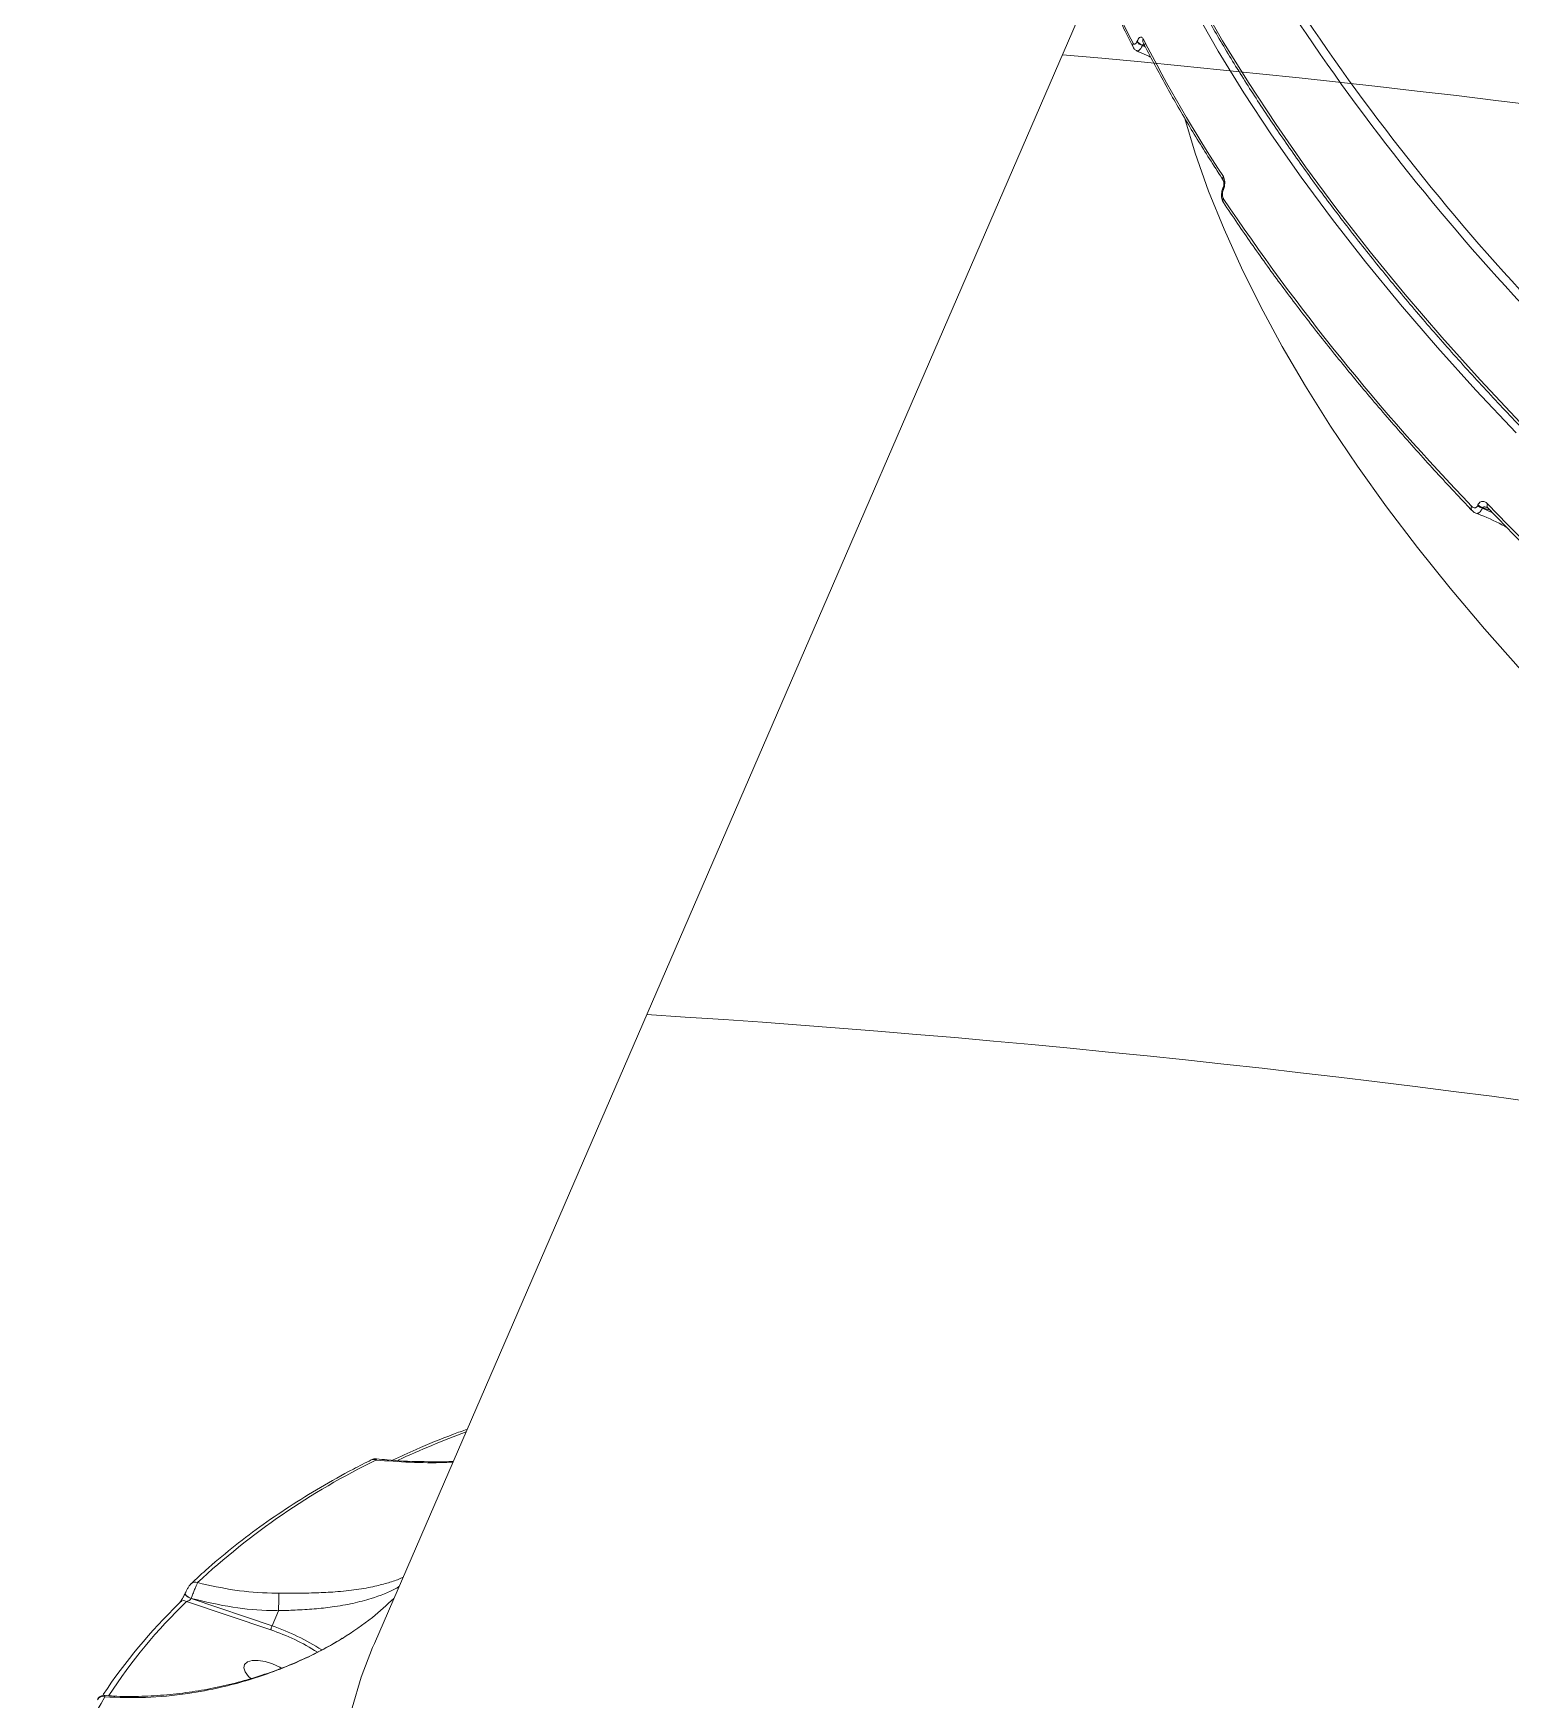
# Model space of a CAD drawing. Header units: millimetres. Extents: x -5550 to 7488, y -4093 to 4627.
# Drawn here: x -3384.8 to -3147.2, y 978.2 to 1246.2 of the extents above; entities that cross this region are included whole.
import ezdxf

# ---------------------------------------------------------------- set-up
doc = ezdxf.new("R2010")
doc.units = ezdxf.units.MM
doc.layers.add('DIKOM_ОБЪЕКТ', color=7, linetype='Continuous')

msp = doc.modelspace()

# ---------------------------------------------------------------- linework, layer by layer
at = {"layer": 'DIKOM_ОБЪЕКТ', "color": 7, "linetype": 'Continuous', "lineweight": 15}
for p, q in [((-3213.486, 1256.117), (-3329.938, 987.224)), ((-3207.265, 1244.911), (-3207.293, 1244.845)), ((-3206.407, 1244.214), (-3206.379, 1244.28)), ((-3205.921, 1243.963), (-3206.407, 1244.214)), ((-3206.379, 1244.28), (-3206.022, 1244.158)), ((-3193.439, 1221.344), (-3193.459, 1221.299)), ((-3193.401, 1221.01), (-3193.381, 1221.055)), ((-3152.436, 1170.326), (-3152.473, 1170.241)), ((-3151.721, 1169.789), (-3151.684, 1169.874)), ((-3150.079, 1169.037), (-3151.721, 1169.789)), ((-3151.684, 1169.874), (-3150.494, 1169.464)), ((-3360.338, 995.333), (-3360.35, 995.306)), ((-3360.338, 995.333), (-3360.292, 995.399)), ((-3359.431, 994.44), (-3359.419, 994.467)), ((-3346.402, 990.043), (-3359.431, 994.44)), ((-3360.149, 993.976), (-3346.583, 989.397)), ((-3345.347, 992.482), (-3346.402, 990.043)), ((-3345.347, 992.482), (-3345.345, 992.489))]:
    msp.add_line(p, q, dxfattribs=at)
at = {"layer": 'DIKOM_ОБЪЕКТ', "color": 7, "linetype": 'Continuous', "lineweight": 15, "flags": 128}
for points in [[(-3145.591, 1183.554), (-3152.058, 1190.436), (-3158.251, 1197.318), (-3164.164, 1204.193), (-3169.792, 1211.056), (-3175.13, 1217.901), (-3180.174, 1224.722), (-3184.921, 1231.513), (-3189.364, 1238.269), (-3193.502, 1244.983), (-3197.331, 1251.651)], [(-3198.046, 1250.001), (-3194.217, 1243.333), (-3190.079, 1236.618), (-3185.635, 1229.862), (-3180.889, 1223.071), (-3175.845, 1216.25), (-3170.506, 1209.405), (-3164.878, 1202.543), (-3158.966, 1195.667), (-3152.773, 1188.786), (-3146.306, 1181.903)], [(-3199.607, 1232.465), (-3197.902, 1226.886), (-3195.755, 1220.813), (-3193.283, 1214.666), (-3190.49, 1208.45), (-3187.377, 1202.171), (-3183.947, 1195.835), (-3180.204, 1189.448), (-3176.152, 1183.016), (-3171.793, 1176.544), (-3167.132, 1170.04), (-3162.173, 1163.508), (-3156.921, 1156.955), (-3151.381, 1150.387), (-3145.558, 1143.81)], [(-3123.5, 1144.118), (-3127.131, 1147.402), (-3130.704, 1150.692), (-3134.219, 1153.986), (-3137.674, 1157.286), (-3141.07, 1160.589), (-3144.406, 1163.895), (-3147.681, 1167.203), (-3150.894, 1170.514)], [(-3359.431, 994.44), (-3359.655, 994.53), (-3359.867, 994.641), (-3360.053, 994.769), (-3360.202, 994.904), (-3360.307, 995.04), (-3360.36, 995.168), (-3360.359, 995.281), (-3360.352, 995.301)], [(-3359.419, 994.467), (-3359.644, 994.557), (-3359.855, 994.669), (-3360.041, 994.796), (-3360.19, 994.931), (-3360.295, 995.067), (-3360.348, 995.195), (-3360.347, 995.308), (-3360.338, 995.333)], [(-3361.199, 993.872), (-3361.293, 993.765), (-3361.379, 993.612)], [(-3333.528, 976.876), (-3332.042, 981.777), (-3330.229, 986.542), (-3329.938, 987.224)], [(-3344.911, 983.24), (-3345.144, 983.371), (-3346.304, 983.909), (-3347.5, 984.289), (-3348.633, 984.48), (-3349.612, 984.467), (-3350.358, 984.251), (-3350.81, 983.849), (-3350.933, 983.293), (-3350.714, 982.63), (-3350.174, 981.912), (-3349.821, 981.574)]]:
    msp.add_lwpolyline(points, dxfattribs=at)
at = {"layer": 'DIKOM_ОБЪЕКТ', "color": 7, "linetype": 'Continuous', "lineweight": 15}
for centre, radius, start, end in [((-3069.648, 1316.682), 155.939, 188.87137, 207.53566), ((-2880.52, 1449.519), 362.084, 213.85926, 223.93743), ((-2880.003, 1449.821), 361.322, 213.85984, 223.93702), ((-3207.273, 1244.283), 0.719, 154.66791, 205.5533), ((-3205.972, 1245.763), 1.609, 214.77776, 254.29145), ((-3205.942, 1245.83), 1.611, 214.81217, 254.26727), ((-3205.647, 1244.989), 0.718, 154.65397, 205.65532), ((-2988.84, 1357.035), 244.483, 207.19612, 213.2108), ((-3408.412, -890.39), 2141.49, 63.161502, 84.933205), ((-3192.777, 1222.82), 0.686, 153.45154, 210.62814), ((-3193.163, 1221.207), 0.31, 162.86541, 219.6362), ((-3192.779, 1219.317), 0.687, 153.50661, 210.76938), ((-3193.144, 1221.252), 0.309, 162.35306, 219.71559), ((-2892.717, 1421.359), 362.083, 213.85923, 223.93746), ((-3152.928, 1169.81), 0.609, 149.38048, 217.29462), ((-3151.119, 1171.64), 1.947, 225.9635, 251.99411), ((-3151.082, 1171.726), 1.948, 225.96065, 251.98361), ((-3150.348, 1170.205), 0.627, 150.53697, 216.10266), ((-3410.608, -907.764), 2000, 63.707735, 86.4319), ((-3255.95, 864.195), 167.863, 110.66915, 114.69999), ((-3277.642, 910.182), 118.561, 116.04111, 132.92643), ((-3330.097, 1016.018), 0.798, 59.53697, 115.28118), ((-3358.784, 996.215), 0.875, 63.15562, 131.55625), ((-3299.723, 929.942), 88.631, 134.07941, 146.39856), ((-3298.746, 930.556), 88.275, 134.07467, 146.83868), ((-3360.604, 993.215), 0.886, 59.12712, 132.19358), ((-3358.087, 955.75), 35.56, 57.74723, 71.12437), ((-3358.207, 955.473), 36.53, 57.16724, 71.14701), ((-3302.724, 936.334), 82.253, 149.07706, 176.18618), ((-3373.66, 977.767), 0.916, 65.92766, 153.92754)]:
    msp.add_arc(centre, radius, start, end, dxfattribs=at)
for points, knots in [([(-3218.318, 1323.589), (-3218.339, 1322.876), (-3218.415, 1320.375), (-3218.235, 1315.982), (-3217.785, 1310.416), (-3217.019, 1304.752), (-3215.964, 1299.003), (-3214.613, 1293.171), (-3212.97, 1287.262), (-3211.034, 1281.278), (-3208.808, 1275.226), (-3206.292, 1269.11), (-3203.49, 1262.935), (-3200.403, 1256.705), (-3197.035, 1250.426), (-3193.386, 1244.101), (-3189.461, 1237.736), (-3185.263, 1231.335), (-3180.794, 1224.904), (-3176.058, 1218.447), (-3171.059, 1211.969), (-3165.8, 1205.475), (-3160.287, 1198.969), (-3154.521, 1192.457), (-3148.509, 1185.943), (-3142.255, 1179.432), (-3135.763, 1172.929), (-3129.038, 1166.439), (-3122.086, 1159.967), (-3114.911, 1153.517), (-3107.519, 1147.094), (-3099.916, 1140.704), (-3092.107, 1134.35), (-3084.099, 1128.038), (-3075.896, 1121.772), (-3067.506, 1115.557), (-3058.935, 1109.398), (-3050.189, 1103.298), (-3041.274, 1097.264), (-3032.198, 1091.299), (-3022.967, 1085.408), (-3013.588, 1079.594), (-3004.068, 1073.864), (-2994.415, 1068.22), (-2984.635, 1062.667), (-2974.735, 1057.21), (-2965.84, 1052.442), (-2960.222, 1049.521), (-2957.974, 1048.352)], [0, 0, 0, 0, 0.0088209, 0.0309503, 0.0530919, 0.0752451, 0.097409, 0.1195823, 0.1417636, 0.163952, 0.1861457, 0.2083439, 0.2305452, 0.2527489, 0.2749542, 0.2971602, 0.3193669, 0.3415732, 0.3637793, 0.3859847, 0.408189, 0.4303927, 0.4525951, 0.4747967, 0.4969972, 0.5191965, 0.5413948, 0.563592, 0.5857886, 0.607984, 0.6301784, 0.652372, 0.6745647, 0.6967566, 0.7189481, 0.7411387, 0.7633285, 0.7855179, 0.8077067, 0.8298952, 0.8520827, 0.8742702, 0.8964574, 0.9186441, 0.9408304, 0.9630166, 0.9852026, 1, 1, 1, 1]), ([(-3223.781, 1292.215), (-3223.634, 1291.216), (-3223.21, 1288.321), (-3222.284, 1283.466), (-3220.904, 1277.626), (-3219.227, 1271.707), (-3217.26, 1265.716), (-3215.003, 1259.657), (-3212.453, 1253.534), (-3210.063, 1248.3), (-3208.479, 1245.1), (-3207.923, 1243.976)], [0, 0, 0, 0, 0.0652942, 0.1891242, 0.3129931, 0.4369044, 0.5608547, 0.6848328, 0.8088367, 0.932857, 1, 1, 1, 1]), ([(-3207.293, 1244.845), (-3207.334, 1244.762), (-3207.417, 1244.596), (-3207.564, 1244.449), (-3207.71, 1244.4), (-3207.835, 1244.45), (-3207.896, 1244.547), (-3207.923, 1244.591)], [0, 0, 0, 0, 0.2039753, 0.4079955, 0.6135606, 0.8264851, 1, 1, 1, 1]), ([(-3207.909, 1243.981), (-3207.855, 1243.879), (-3207.732, 1243.648), (-3207.487, 1243.423), (-3207.3, 1243.37), (-3207.262, 1243.359)], [0, 0, 0, 0, 0.3853073, 0.8743674, 1, 1, 1, 1]), ([(-3206.296, 1245.297), (-3206.338, 1245.364), (-3206.433, 1245.514), (-3206.628, 1245.588), (-3206.852, 1245.511), (-3207.077, 1245.288), (-3207.202, 1245.036), (-3207.265, 1244.911)], [0, 0, 0, 0, 0.1741954, 0.3895946, 0.5957826, 0.797864, 1, 1, 1, 1]), ([(-3207.263, 1243.37), (-3207.232, 1243.351), (-3207.143, 1243.296), (-3206.935, 1243.425), (-3206.669, 1243.721), (-3206.494, 1244.05), (-3206.407, 1244.214)], [0, 0, 0, 0, 0.1503676, 0.4328702, 0.7161172, 1, 1, 1, 1]), ([(-3206.379, 1244.28), (-3206.36, 1244.315), (-3206.336, 1244.357), (-3206.271, 1244.419), (-3206.18, 1244.461), (-3206.065, 1244.467), (-3205.996, 1244.438), (-3205.974, 1244.429)], [0, 0, 0, 0, 0.2157992, 0.2620283, 0.5412897, 0.8527473, 1, 1, 1, 1]), ([(-3206.294, 1244.679), (-3205.726, 1243.581), (-3204.079, 1240.398), (-3201.134, 1235.092), (-3197.413, 1228.788), (-3194.708, 1224.564), (-3193.367, 1222.47)], [0, 0, 0, 0, 0.1499047, 0.4348018, 0.7197085, 1, 1, 1, 1]), ([(-3207.284, 1243.318), (-3206.76, 1243.117), (-3206.002, 1242.826), (-3205.292, 1242.453), (-3205.073, 1242.338)], [0, 0, 0, 0, 0.6908058, 1, 1, 1, 1]), ([(-3193.366, 1222.468), (-3193.366, 1222.467), (-3193.365, 1222.466), (-3193.339, 1222.397), (-3193.312, 1222.264), (-3193.297, 1222.065), (-3193.31, 1221.819), (-3193.357, 1221.574), (-3193.409, 1221.407), (-3193.436, 1221.354), (-3193.439, 1221.347)], [0, 0, 0, 0, 0.08393, 0.1948363, 0.3337459, 0.4742347, 0.6405275, 0.819201, 0.9760447, 1, 1, 1, 1]), ([(-3193.381, 1221.055), (-3193.345, 1221.15), (-3193.252, 1221.39), (-3193.166, 1221.838), (-3193.154, 1222.341), (-3193.225, 1222.804), (-3193.335, 1223.019), (-3193.39, 1223.126)], [0, 0, 0, 0, 0.1407983, 0.3553084, 0.5700389, 0.7849778, 1, 1, 1, 1]), ([(-3193.458, 1221.3), (-3193.458, 1221.299), (-3193.584, 1221.095), (-3193.679, 1220.571), (-3193.697, 1219.792), (-3193.569, 1219.237), (-3193.383, 1219.002), (-3193.358, 1218.972)], [0, 0, 0, 0, 0.0007685, 0.3034959, 0.610963, 0.9487307, 1, 1, 1, 1]), ([(-3193.393, 1219.623), (-3193.431, 1219.695), (-3193.505, 1219.838), (-3193.553, 1220.147), (-3193.545, 1220.483), (-3193.488, 1220.784), (-3193.426, 1220.945), (-3193.401, 1221.01)], [0, 0, 0, 0, 0.2143767, 0.4285042, 0.6429272, 0.8577076, 1, 1, 1, 1]), ([(-3193.369, 1218.965), (-3192.62, 1217.841), (-3190.448, 1214.582), (-3186.647, 1209.162), (-3181.879, 1202.703), (-3176.846, 1196.222), (-3171.554, 1189.726), (-3166.008, 1183.219), (-3160.31, 1176.821), (-3156.056, 1172.227), (-3153.758, 1169.806), (-3153.412, 1169.441)], [0, 0, 0, 0, 0.0688531, 0.1997285, 0.3306035, 0.4614728, 0.5923356, 0.7231929, 0.854045, 0.9780013, 1, 1, 1, 1]), ([(-3152.473, 1170.241), (-3152.512, 1170.168), (-3152.589, 1170.024), (-3152.761, 1169.9), (-3152.958, 1169.855), (-3153.185, 1169.905), (-3153.352, 1170.018), (-3153.439, 1170.107), (-3153.451, 1170.12)], [0, 0, 0, 0, 0.1672908, 0.3344372, 0.5091559, 0.7131061, 0.9578008, 1, 1, 1, 1]), ([(-3153.394, 1169.463), (-3153.286, 1169.338), (-3153.112, 1169.137), (-3152.861, 1169.055), (-3152.766, 1169.024)], [0, 0, 0, 0, 0.6198236, 1, 1, 1, 1]), ([(-3152.777, 1169.002), (-3152.687, 1168.981), (-3152.513, 1168.941), (-3152.229, 1169.088), (-3151.955, 1169.359), (-3151.8, 1169.645), (-3151.721, 1169.789)], [0, 0, 0, 0, 0.2651465, 0.5092296, 0.752018, 1, 1, 1, 1]), ([(-3152.776, 1169.005), (-3152.509, 1168.903), (-3150.907, 1168.288), (-3149.266, 1167.531), (-3147.95, 1166.805), (-3147.869, 1166.761)], [0, 0, 0, 0, 0.1578398, 0.9483452, 1, 1, 1, 1]), ([(-3150.894, 1170.514), (-3150.913, 1170.533), (-3151.051, 1170.672), (-3151.316, 1170.849), (-3151.678, 1170.924), (-3151.989, 1170.85), (-3152.255, 1170.66), (-3152.375, 1170.437), (-3152.436, 1170.326)], [0, 0, 0, 0, 0.0392414, 0.2872258, 0.4951913, 0.670998, 0.8353296, 1, 1, 1, 1]), ([(-3151.684, 1169.874), (-3151.673, 1169.894), (-3151.65, 1169.933), (-3151.565, 1169.987), (-3151.415, 1170.014), (-3151.197, 1169.993), (-3151.041, 1169.942), (-3150.957, 1169.915)], [0, 0, 0, 0, 0.0896015, 0.1779191, 0.3948993, 0.6767197, 1, 1, 1, 1]), ([(-3150.959, 1169.919), (-3150.959, 1169.919), (-3150.986, 1169.919), (-3150.925, 1169.918), (-3150.865, 1169.842), (-3150.853, 1169.826)], [0, 0, 0, 0, 0.0145084, 0.7937554, 1, 1, 1, 1]), ([(-3150.854, 1169.836), (-3149.751, 1168.694), (-3146.549, 1165.383), (-3141.068, 1159.908), (-3134.335, 1153.419), (-3128.444, 1147.934), (-3124.766, 1144.617), (-3123.473, 1143.451)], [0, 0, 0, 0, 0.1293287, 0.3751379, 0.6209362, 0.8667231, 1, 1, 1, 1]), ([(-3315.021, 1021.668), (-3315.753, 1021.403), (-3318.581, 1020.379), (-3322.588, 1018.725), (-3325.758, 1017.267), (-3327.011, 1016.69)], [0, 0, 0, 0, 0.1743451, 0.6735752, 1, 1, 1, 1]), ([(-3330.438, 1016.74), (-3331.404, 1016.248), (-3334.203, 1014.821), (-3338.643, 1012.336), (-3343.668, 1009.233), (-3348.426, 1005.972), (-3352.914, 1002.554), (-3356.538, 999.503), (-3358.616, 997.566), (-3359.37, 996.864)], [0, 0, 0, 0, 0.0864558, 0.2506175, 0.4147435, 0.5788122, 0.7428159, 0.9067418, 1, 1, 1, 1]), ([(-3329.591, 1016.917), (-3329.672, 1016.923), (-3329.89, 1016.938), (-3330.174, 1016.865), (-3330.354, 1016.768), (-3330.431, 1016.727)], [0, 0, 0, 0, 0.2542452, 0.6808923, 1, 1, 1, 1]), ([(-3329.692, 1016.706), (-3329.642, 1016.813), (-3329.579, 1016.948), (-3329.589, 1016.906), (-3329.591, 1016.897)], [0, 0, 0, 0, 0.7842487, 1, 1, 1, 1]), ([(-3329.692, 1016.706), (-3326.028, 1016.441), (-3321.953, 1016.145), (-3317.737, 1016.355), (-3317.312, 1016.376)], [0, 0, 0, 0, 0.8991982, 1, 1, 1, 1]), ([(-3317.278, 1016.456), (-3319.057, 1016.444), (-3322.636, 1016.419), (-3326.74, 1016.6), (-3329.031, 1016.85), (-3329.59, 1016.911)], [0, 0, 0, 0, 0.4275465, 0.8604159, 1, 1, 1, 1]), ([(-3325.326, 997.872), (-3325.475, 997.795), (-3326.124, 997.459), (-3327.669, 996.971), (-3329.947, 996.352), (-3332.778, 995.841), (-3335.961, 995.503), (-3339.253, 995.334), (-3342.323, 995.285), (-3344.382, 995.295), (-3345.318, 995.299)], [0, 0, 0, 0, 0.0389769, 0.1704177, 0.3018189, 0.4614861, 0.6250669, 0.7550049, 0.8886928, 1, 1, 1, 1]), ([(-3360.67, 994.67), (-3360.714, 994.59), (-3360.831, 994.38), (-3361.007, 994.116), (-3361.137, 993.939), (-3361.203, 993.868), (-3361.2, 993.871), (-3361.2, 993.872)], [0, 0, 0, 0, 0.1956339, 0.5118338, 0.7720472, 0.9482959, 1, 1, 1, 1]), ([(-3360.354, 995.302), (-3360.378, 995.247), (-3360.445, 995.09), (-3360.56, 994.86), (-3360.646, 994.711), (-3360.67, 994.67)], [0, 0, 0, 0, 0.2827957, 0.8047927, 1, 1, 1, 1]), ([(-3359.358, 996.862), (-3359.389, 996.836), (-3359.528, 996.723), (-3359.707, 996.466), (-3359.975, 996.057), (-3360.198, 995.649), (-3360.293, 995.425), (-3360.329, 995.341)], [0, 0, 0, 0, 0.073717, 0.3290898, 0.6069424, 0.8509468, 1, 1, 1, 1]), ([(-3360.149, 993.976), (-3360.084, 993.987), (-3359.957, 994.009), (-3359.759, 994.099), (-3359.6, 994.213), (-3359.508, 994.314), (-3359.459, 994.383), (-3359.441, 994.419), (-3359.431, 994.44)], [0, 0, 0, 0, 0.2685696, 0.5227875, 0.742578, 0.8691935, 0.9242349, 1, 1, 1, 1]), ([(-3359.419, 994.467), (-3359.385, 994.554), (-3359.272, 994.839), (-3359.051, 995.389), (-3358.782, 996.053), (-3358.54, 996.643), (-3358.439, 996.878), (-3358.389, 996.996)], [0, 0, 0, 0, 0.0942839, 0.3122798, 0.5412161, 0.7714159, 1, 1, 1, 1]), ([(-3359.419, 994.467), (-3357.189, 993.932), (-3352.96, 992.918), (-3348.191, 992.527), (-3345.735, 992.488), (-3345.347, 992.482)], [0, 0, 0, 0, 0.4843485, 0.9185202, 1, 1, 1, 1]), ([(-3345.318, 995.299), (-3345.693, 995.303), (-3348.052, 995.326), (-3352.476, 995.662), (-3356.392, 996.545), (-3358.389, 996.996)], [0, 0, 0, 0, 0.0849743, 0.5334679, 1, 1, 1, 1]), ([(-3345.345, 992.489), (-3345.344, 992.489), (-3344.461, 992.489), (-3342.509, 992.579), (-3339.588, 992.743), (-3336.438, 993.086), (-3333.337, 993.63), (-3329.842, 994.574), (-3327.323, 995.509), (-3326.146, 996.253), (-3325.983, 996.356)], [0, 0, 0, 0, 0.0000584, 0.1082486, 0.2389594, 0.3698122, 0.5326465, 0.6956896, 0.9576254, 1, 1, 1, 1]), ([(-3345.318, 995.299), (-3345.318, 995.289), (-3345.318, 995.204), (-3345.32, 994.958), (-3345.325, 994.446), (-3345.331, 993.807), (-3345.338, 993.117), (-3345.343, 992.698), (-3345.345, 992.489)], [0, 0, 0, 0, 0.025982, 0.2095721, 0.4071791, 0.6048018, 0.8023862, 1, 1, 1, 1]), ([(-3335.081, 988.021), (-3333.429, 989.103), (-3330.468, 991.043), (-3327.931, 993.404), (-3326.809, 994.448)], [0, 0, 0, 0, 0.5578325, 1, 1, 1, 1]), ([(-3346.583, 989.397), (-3346.583, 989.404), (-3346.583, 989.422), (-3346.577, 989.477), (-3346.558, 989.579), (-3346.517, 989.733), (-3346.463, 989.896), (-3346.423, 989.994), (-3346.402, 990.043)], [0, 0, 0, 0, 0.0536108, 0.1413784, 0.3560339, 0.5706754, 0.785328, 1, 1, 1, 1]), ([(-3335.096, 988.037), (-3335.95, 987.527), (-3337.86, 986.386), (-3340.983, 984.841), (-3344.449, 983.351), (-3348.084, 982.044), (-3351.867, 980.927), (-3355.775, 980.015), (-3359.777, 979.324), (-3363.832, 978.861), (-3367.871, 978.664), (-3371.08, 978.667), (-3372.892, 978.828), (-3373.414, 978.874)], [0, 0, 0, 0, 0.071208, 0.1592366, 0.2499628, 0.3436276, 0.4403141, 0.5399372, 0.6422137, 0.7465758, 0.8522679, 0.9574447, 1, 1, 1, 1]), ([(-3373.286, 978.603), (-3371.122, 978.527), (-3366.764, 978.374), (-3360.462, 979.002), (-3353.718, 980.258), (-3347.885, 981.963), (-3342.588, 984.075), (-3338.717, 985.901), (-3336.266, 987.33), (-3335.081, 988.021)], [0, 0, 0, 0, 0.1738779, 0.3501383, 0.4880585, 0.6922736, 0.7971161, 0.9019352, 1, 1, 1, 1]), ([(-3335.081, 988.021), (-3335.089, 988.031), (-3335.101, 988.048), (-3335.096, 988.038), (-3335.094, 988.034)], [0, 0, 0, 0, 0.6247192, 1, 1, 1, 1]), ([(-3373.413, 978.863), (-3373.418, 978.864), (-3373.519, 978.89), (-3373.711, 978.85), (-3373.945, 978.769), (-3374.121, 978.652), (-3374.24, 978.537), (-3374.321, 978.437), (-3374.381, 978.351), (-3374.42, 978.284), (-3374.441, 978.248)], [0, 0, 0, 0, 0.0120282, 0.2086249, 0.3744136, 0.516944, 0.6361341, 0.7355769, 0.8580715, 1, 1, 1, 1]), ([(-3373.286, 978.603), (-3373.288, 978.621), (-3373.302, 978.745), (-3373.335, 978.867), (-3373.4, 978.85), (-3373.416, 978.846)], [0, 0, 0, 0, 0.1153227, 0.7907673, 1, 1, 1, 1])]:
    msp.add_open_spline(points, degree=3, knots=knots, dxfattribs=at)

doc.saveas('drawing.dxf')
